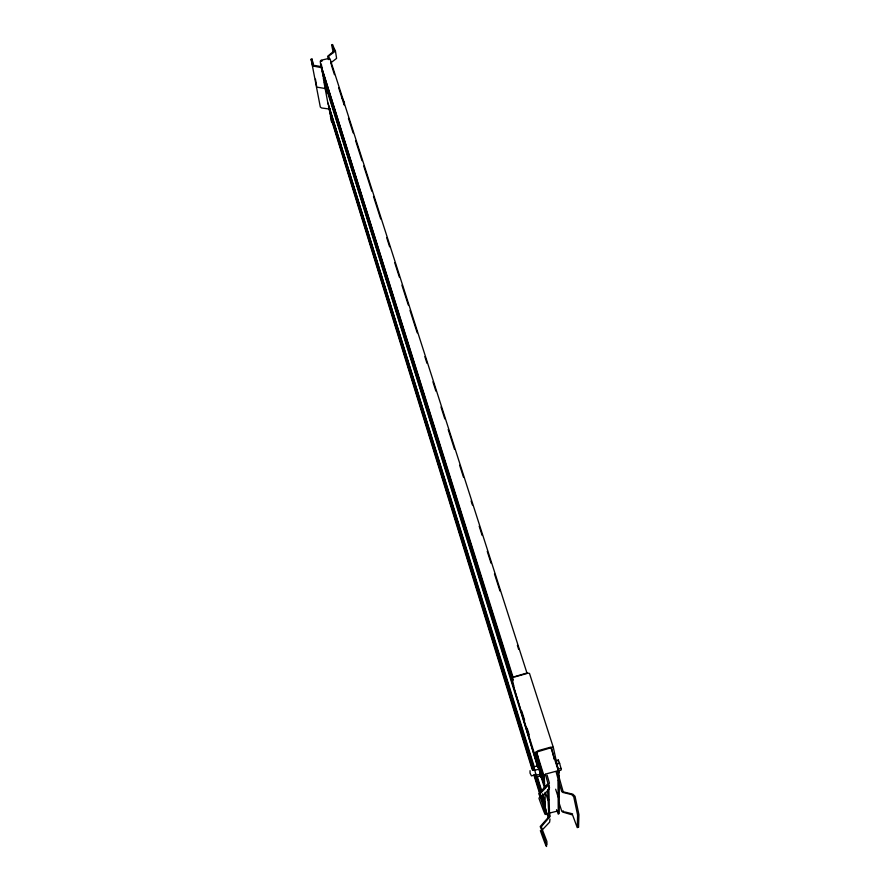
<?xml version="1.0" encoding="UTF-8"?>
<svg xmlns="http://www.w3.org/2000/svg" width="890" height="890" viewBox="0 0 890 890"><rect width="100%" height="100%" fill="white"/><g stroke="black" fill="none" stroke-linecap="round" stroke-linejoin="round"><path stroke-width="1.33" d="M332.515 45.357L332.493 44.5L335.341 51.119L328.766 56.092L329.356 59.474M558.686 772.131L553.324 747.411L529.483 673.385L526.869 673.018L512.874 677.19L512.184 678.147L512.54 682.908L537.427 766.412M533.866 766.869L536.559 777.037L540.174 776.024L539.83 771.597L537.482 765.856L533.866 766.869L533.956 768.649M558.297 761.807L558.286 760.015L555.594 760.772L558.286 769.149L560.989 768.381L561.379 769.16L560.989 770.162L558.297 770.918M539.618 796.995L538.973 798.352C550.988 832.339 543.245 803.659 538.773 793.758L547.984 783.5L545.37 774.289M530.039 770.684L530.039 773.11L531.441 775.891L536.703 774.411M343.985 104.319L344.497 102.951L341.704 97.055L341.727 97.811M513.118 677.49L320.589 64.18L320.278 61.221L321.079 60.264L329.011 58.384L330.068 58.896L527.091 673.419M513.23 679.838L320.589 64.18M512.907 680.839L321.268 67.796M330.824 61.755L331.013 64.158M513.841 685.801L321.946 71.4M537.148 762.296L322.614 74.971M538.061 767.236L323.281 78.531M534.401 767.28L327.843 102.895L323.949 82.069M534.478 769.438L327.843 102.895M534.145 770.251L328.488 106.299M533.399 769.728L329.122 109.681M533.066 770.506L329.745 113.052M532.32 769.939L330.379 116.401M541.943 830.248L549.62 822.149L549.998 818.978M540.642 797.952L548.796 789.463L549.53 787.75L548.796 785.303L549.497 813.137L550.209 816.364L541.776 826.154L541.509 827.544L546.861 841.395L546.972 844.788M331.069 62.623L336.598 58.384L335.352 50.407M536.403 751.672L544.313 776.837L544.58 774.845L545.904 773.989L558.186 770.684L558.953 772.709L550.888 747.556M536.08 752.695L544.391 779.195L544.313 776.837M538.239 761.662L544.457 781.531L544.391 779.195M558.953 772.709L558.742 787.227M541.632 774.578L544.535 783.856L544.457 781.531M541.71 776.881L544.613 786.148L544.535 783.856M542.644 793.802L545.114 801.768L545.136 792.389M542.299 794.636L545.192 803.926L545.114 801.768M541.966 795.46L545.259 806.062L545.192 803.926M541.621 796.261L545.325 808.198L545.259 806.062M557.674 811.035L545.826 813.983M549.152 799.565L547.862 799.932L545.826 793.402M559.432 796.661L558.141 797.028L555.66 789.207M535.124 770.184L538.75 769.16M556.929 764.054L559.621 763.297L560.989 768.381M536.47 775.279L540.119 774.256M514.709 676.912L526.891 673.552M315.461 79.154L316.773 87.12L325.184 88.499L327.031 92.86M545.325 808.198L545.715 810.323M544.613 786.148L545.003 788.229M332.726 122.787L331.714 122.331L331.002 119.738M321.501 66.672L313.169 65.17L312.001 58.851L313.414 66.127M565.195 812.014L572.593 813.849M329.3 108.369L330.079 108.669M545.982 813.149L545.859 809.322L540.174 794.803L540.452 793.346L548.674 784.802L549.419 783.078L547.105 775.168M553.324 747.411L550.654 747.166L538.061 750.693L535.457 752.417L540.953 777.126L540.263 775.891M321.846 67.74L312.668 65.938L311.077 59.018L320.311 107.011L321.557 107.957L329.022 109.003L329.723 109.737M559.254 813.649L559.309 778.338L557.418 771.285M562.981 810.79L563.96 811.702M558.286 760.015L559.621 763.297M535.535 775.479L536.559 777.037M541.576 775.524L542.266 776.759L536.781 752.039L551.577 747.567L554.225 759.415M537.482 765.856L537.916 766.635M321.868 60.976L321.624 60.409L321.713 61.232M320.934 61.199L320.689 60.631L320.789 61.455M333.249 52.543L331.592 44.767L334.451 50.674L327.62 56.281L328.388 59.586M578.166 826.209L578.556 827.299L578.923 814.628L575.029 796.316L572.926 794.225L563.993 792.033L562.981 791.088L558.308 774.467M331.469 65.371L334.44 74.638M338.69 87.876L344.207 105.098M348.446 118.337L353.119 132.899M355.666 140.843L362.03 160.712M363.732 166.007L371.798 191.161M373.489 196.456L380.709 218.962M386.649 237.508L389.62 246.775M394.715 262.661L399.387 277.224M401.924 285.167L408.299 305.036M409.99 310.332L417.21 332.838M424.853 356.668L426.966 363.287M432.918 381.832L435.889 391.099M440.984 406.986L444.8 418.901M448.193 429.492L454.556 449.361M459.652 465.248L463.479 477.162M471.11 500.992L472.39 504.975M479.176 526.157L482.146 535.424M487.242 551.311L491.058 563.225M494.462 573.827L499.98 591.038M517.379 645.328L518.648 649.299M556.083 771.663L557.974 778.717L558.297 814.216L556.55 809.678M559.276 803.436L561.724 811.146L562.702 812.069L572.593 814.984L577.276 827.667L577.61 815.006L573.716 796.695L571.625 794.592L562.68 792.4L561.668 791.455L558.341 780.13M521.718 710.977L524.622 720.255M527.114 728.198L529.194 734.828M540.953 776.514L544.68 788.44M537.282 776.569L541.821 791.154M536.537 776.069L541.476 791.989M535.38 774.233L540.731 791.477M535.046 775.034L540.386 792.278M545.993 810.434L548.351 818.066M534.289 774.478L540.052 793.057M540.875 795.716L543.334 803.67M533.956 775.246L539.707 793.824M331.169 117.046L331.525 118.67M321.279 64.058L321.757 66.661M330.268 112.229L330.724 114.632M539.93 774.244L540.174 776.024M540.364 830.626C552.034 863.734 544.369 836.311 540.186 826.543L548.863 816.764L547.584 789.564"/></g></svg>
